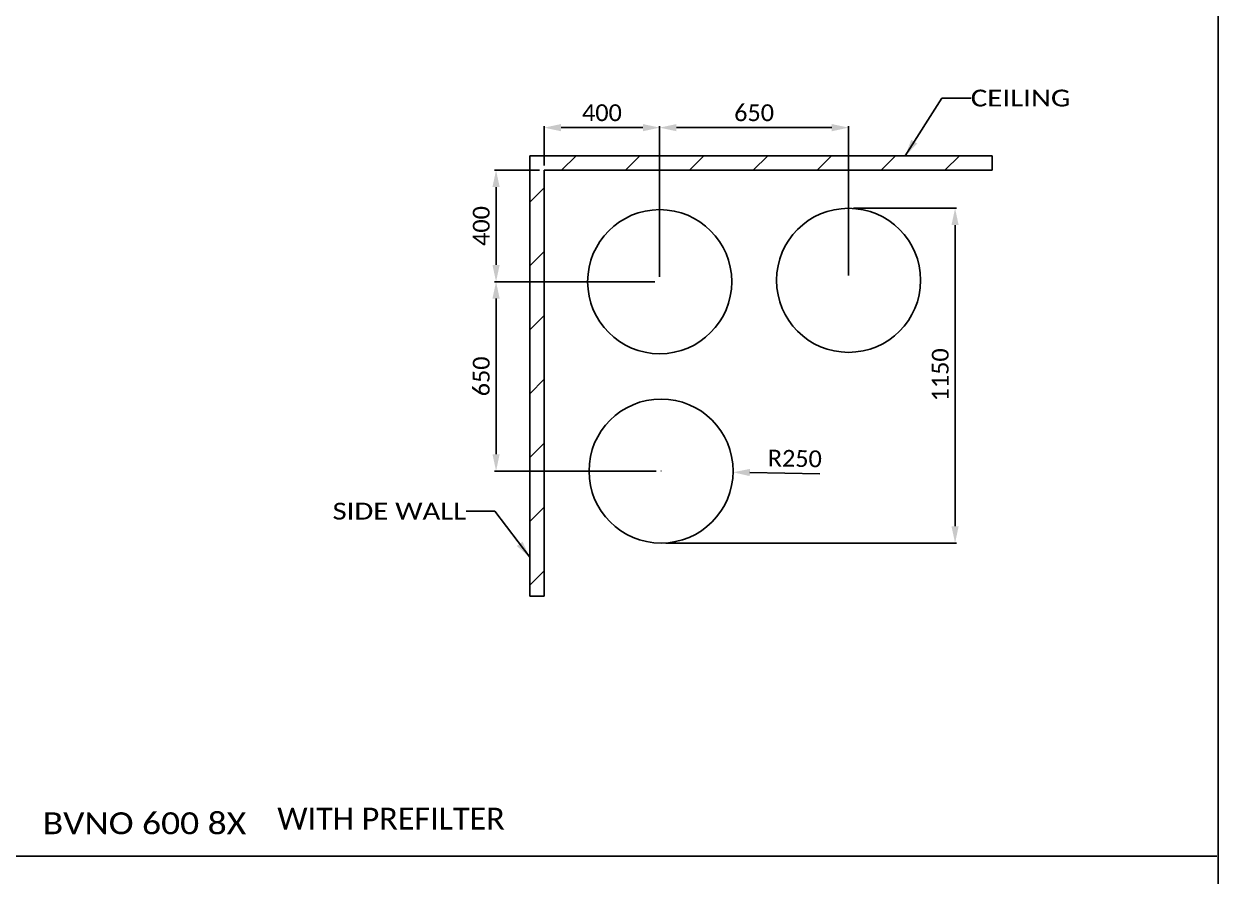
# Model space of a CAD drawing. Header units: millimetres. Extents: x 971 to 5173, y 8 to 3808.
# Drawn here: x 3930 to 5173, y 2033 to 2921 of the extents above; entities that cross this region are included whole.
import ezdxf
from ezdxf.enums import TextEntityAlignment as Align

# ---------------------------------------------------------------- set-up
doc = ezdxf.new("R2010")
doc.units = ezdxf.units.MM
doc.header["$LTSCALE"] = 115.5
doc.header["$PDMODE"] = 3
doc.header["$PDSIZE"] = 8
doc.layers.get('0').update_dxf_attribs({"linetype": 'CONTINUOUS'})
doc.layers.get('Defpoints').update_dxf_attribs({"linetype": 'CONTINUOUS'})
doc.styles.get("Standard").update_dxf_attribs({"font": 'calibri.ttf'})
doc.dimstyles.new('DIMSTYLE_1', dxfattribs={"dimtxt": 17.5, "dimasz": 17.5, "dimexe": 1.5, "dimexo": 1, "dimgap": 0.875, "dimtad": 1, "dimlfac": 0.2, "dimdsep": 46, "dimtxsty": 'Standard', "dimblk": '_FILLED', "dimblk1": '_FILLED', "dimblk2": '_FILLED', "dimcen": 0.09, "dimazin": 2, "dimtp": 0.01, "dimtm": 0.01, "dimtfac": 1, "dimtofl": 0, "dimtmove": 0, "dimatfit": 3, "dimldrblk": '_FILLED', "dimfxl": 1, "dimtolj": 1, "dimarcsym": 0})
doc.dimstyles.new('DIMSTYLE_2', dxfattribs={"dimtxt": 17.5, "dimasz": 17.5, "dimexe": 1.5, "dimexo": 1, "dimgap": 0.875, "dimtad": 1, "dimlfac": 0.2, "dimdsep": 46, "dimtxsty": 'Standard', "dimblk": '_FILLED', "dimblk1": '_FILLED', "dimblk2": '_FILLED', "dimcen": 0.09, "dimazin": 2, "dimtp": 0.01, "dimtm": 0.01, "dimtfac": 1, "dimtofl": 0, "dimtmove": 0, "dimatfit": 3, "dimldrblk": '_FILLED', "dimfxl": 1, "dimtolj": 1, "dimarcsym": 0})
doc.dimstyles.get("Standard").update_dxf_attribs({"dimtxt": 17.5, "dimasz": 17.5, "dimexe": 1.5, "dimexo": 1, "dimtad": 1, "dimdsep": 46, "dimtxsty": 'Standard', "dimblk": '_FILLED', "dimblk1": '_FILLED', "dimblk2": '_FILLED', "dimcen": 0.09, "dimazin": 2, "dimtol": 1, "dimtp": 0.01, "dimtm": 0.01, "dimtfac": 1, "dimtofl": 0, "dimtmove": 0, "dimatfit": 3, "dimldrblk": '_FILLED', "dimfxl": 1, "dimtolj": 1, "dimarcsym": 0})

# ---------------------------------------------------------------- blocks, each defined once
blk = doc.blocks.new('_FILLED')
at = {"color": 0, "linetype": 'ByBlock'}
blk.add_solid([(0, 0), (-1, 0.214), (-1, -0.214)], dxfattribs=at)
blk = doc.blocks.new('*D222')
at = {"color": 0, "linetype": 'Continuous', "lineweight": -2}
for p, q in [((4471.6, 2773.4), (4471.6, 2814.2)), ((4489.1, 2812.7), (4574.3, 2812.7)), ((4591.8, 2657.3), (4591.8, 2814.2))]:
    blk.add_line(p, q, dxfattribs=at)
at = {"layer": 'Defpoints', "color": 0}
for p in [(4591.8, 2812.7), (4471.6, 2772.4), (4591.8, 2656.3)]:
    blk.add_point(p, dxfattribs=at)
at = {"color": 0, "linetype": 'ByBlock', "lineweight": -2, "xscale": 17.5, "yscale": 17.5, "zscale": 17.5, "rotation": 180}
blk.add_blockref('_FILLED', (4471.6, 2812.7), dxfattribs=at)
at = {"color": 0, "linetype": 'ByBlock', "lineweight": -2, "xscale": 17.5, "yscale": 17.5, "zscale": 17.5}
blk.add_blockref('_FILLED', (4591.8, 2812.7), dxfattribs=at)
at = {"color": 0, "insert": (4531.7, 2837), "char_height": 17.5, "attachment_point": 2, "line_spacing_factor": 0.9}
blk.add_mtext('\\A1;\\A1;400', dxfattribs=at)
blk = doc.blocks.new('*D223')
at = {"color": 0, "linetype": 'Continuous', "lineweight": -2}
for p, q in [((4591.8, 2657.3), (4591.8, 2814.2)), ((4609.3, 2812.7), (4771, 2812.7)), ((4788.5, 2658.7), (4788.5, 2814.2))]:
    blk.add_line(p, q, dxfattribs=at)
at = {"layer": 'Defpoints', "color": 0}
for p in [(4788.5, 2812.7), (4591.8, 2656.3), (4788.5, 2657.7)]:
    blk.add_point(p, dxfattribs=at)
at = {"color": 0, "linetype": 'ByBlock', "lineweight": -2, "xscale": 17.5, "yscale": 17.5, "zscale": 17.5, "rotation": 180}
blk.add_blockref('_FILLED', (4591.8, 2812.7), dxfattribs=at)
at = {"color": 0, "linetype": 'ByBlock', "lineweight": -2, "xscale": 17.5, "yscale": 17.5, "zscale": 17.5}
blk.add_blockref('_FILLED', (4788.5, 2812.7), dxfattribs=at)
at = {"color": 0, "insert": (4690.1, 2837), "char_height": 17.5, "attachment_point": 2, "line_spacing_factor": 0.9}
blk.add_mtext('\\A1;\\A1;650', dxfattribs=at)
blk = doc.blocks.new('*D224')
at = {"color": 0, "linetype": 'Continuous', "lineweight": -2}
for p, q in [((4466.6, 2768.4), (4420, 2768.4)), ((4421.5, 2750.9), (4421.5, 2669.8)), ((4586.8, 2652.3), (4420, 2652.3))]:
    blk.add_line(p, q, dxfattribs=at)
at = {"layer": 'Defpoints', "color": 0}
for p in [(4467.6, 2768.4), (4421.5, 2652.3), (4587.8, 2652.3)]:
    blk.add_point(p, dxfattribs=at)
at = {"color": 0, "linetype": 'ByBlock', "lineweight": -2, "xscale": 17.5, "yscale": 17.5, "zscale": 17.5}
for p, rotation in [((4421.5, 2768.4), 90), ((4421.5, 2652.3), 270)]:
    blk.add_blockref('_FILLED', p, dxfattribs=dict(at, rotation=rotation))
at = {"color": 0, "insert": (4397.3, 2710.3), "char_height": 17.5, "attachment_point": 2, "rotation": 90, "line_spacing_factor": 0.9}
blk.add_mtext('\\A1;\\A1;400', dxfattribs=at)
blk = doc.blocks.new('*D225')
at = {"color": 0, "linetype": 'Continuous', "lineweight": -2}
for p, q in [((4586.8, 2652.3), (4420, 2652.3)), ((4421.5, 2472.7), (4421.5, 2634.8)), ((4588.2, 2455.2), (4420, 2455.2))]:
    blk.add_line(p, q, dxfattribs=at)
at = {"layer": 'Defpoints', "color": 0}
for p in [(4421.5, 2652.3), (4587.8, 2652.3), (4589.2, 2455.2)]:
    blk.add_point(p, dxfattribs=at)
at = {"color": 0, "linetype": 'ByBlock', "lineweight": -2, "xscale": 17.5, "yscale": 17.5, "zscale": 17.5}
for p, rotation in [((4421.5, 2652.3), 90), ((4421.5, 2455.2), 270)]:
    blk.add_blockref('_FILLED', p, dxfattribs=dict(at, rotation=rotation))
at = {"color": 0, "insert": (4397.3, 2553.7), "char_height": 17.5, "attachment_point": 2, "rotation": 90, "line_spacing_factor": 0.9}
blk.add_mtext('\\A1;\\A1;650', dxfattribs=at)
blk = doc.blocks.new('*D226')
at = {"color": 0, "linetype": 'Continuous', "lineweight": -2}
for p, q in [((4793.5, 2728.7), (4900.8, 2728.7)), ((4899.3, 2397.7), (4899.3, 2711.2)), ((4598.2, 2380.2), (4900.8, 2380.2))]:
    blk.add_line(p, q, dxfattribs=at)
at = {"layer": 'Defpoints', "color": 0}
for p in [(4792.5, 2728.7), (4899.3, 2728.7), (4597.2, 2380.2)]:
    blk.add_point(p, dxfattribs=at)
at = {"color": 0, "linetype": 'ByBlock', "lineweight": -2, "xscale": 17.5, "yscale": 17.5, "zscale": 17.5}
for p, rotation in [((4899.3, 2728.7), 90), ((4899.3, 2380.2), 270)]:
    blk.add_blockref('_FILLED', p, dxfattribs=dict(at, rotation=rotation))
at = {"color": 0, "insert": (4875.1, 2555.3), "char_height": 17.5, "attachment_point": 2, "rotation": 90, "line_spacing_factor": 0.9}
blk.add_mtext('\\A1;\\A1;1150', dxfattribs=at)
blk = doc.blocks.new('*D227')
at = {"color": 0, "linetype": 'Continuous'}
for p, q in [((4593.2, 2455.1), (4593.2, 2455.3)), ((4593.2, 2455.2), (4593.3, 2455.2))]:
    blk.add_line(p, q, dxfattribs=at)
at = {"color": 0, "linetype": 'Continuous', "lineweight": -2}
blk.add_line((4758.6, 2452.3), (4685.7, 2453.6), dxfattribs=at)
at = {"layer": 'Defpoints', "color": 0}
for p in [(4593.2, 2455.2), (4668.2, 2453.9)]:
    blk.add_point(p, dxfattribs=at)
at = {"color": 0, "linetype": 'ByBlock', "lineweight": -2, "xscale": 17.5, "yscale": 17.5, "zscale": 17.5, "rotation": 179.0223105976919}
blk.add_blockref('_FILLED', (4668.2, 2453.9), dxfattribs=at)
at = {"color": 0, "insert": (4704.5, 2477.5), "char_height": 17.5, "attachment_point": 1, "rotation": 359.0223, "line_spacing_factor": 0.9}
blk.add_mtext('\\A1;R250', dxfattribs=at)

msp = doc.modelspace()

# ---------------------------------------------------------------- hatches: boundary and pattern name
h = msp.add_hatch()
h.set_pattern_fill('ANSI31', color=0, style=0, pattern_type=2)
h.set_pattern_definition([(45, (3261.018, 2071.52), (-33.2457, 33.2457), [])])
h.paths.add_polyline_path([(4471.59243, 2324.80655), (4471.59243, 2768.35359), (4937.95629, 2768.35359), (4937.95629, 2783.35359), (4456.59243, 2783.35359), (4456.59243, 2324.80655)])

# ---------------------------------------------------------------- linework, layer by layer
at = {"color": 0, "linetype": 'Continuous'}
for p, q in [((5173.10021, 2120.13555), (5173.10021, 3808.11742)), ((4937.95629, 2783.35359), (4456.59243, 2783.35359)), ((4456.59243, 2783.35359), (4456.59243, 2324.80655)), ((4937.95629, 2768.35359), (4937.95629, 2783.35359)), ((4471.59243, 2768.35359), (4937.95629, 2768.35359)), ((4471.59243, 2324.80655), (4471.59243, 2768.35359)), ((4456.59243, 2324.80655), (4471.59243, 2324.80655)), ((5173.10021, 9.91171), (5173.10021, 2120.13555)), ((3071.62504, 2054.25258), (5171.62504, 2054.25258))]:
    msp.add_line(p, q, dxfattribs=at)
for centre in [(4591.83249, 2652.31662), (4788.46007, 2653.72883), (4593.24469, 2455.16195)]:
    msp.add_circle(centre, 75, dxfattribs=at)

# ---------------------------------------------------------------- texts
for s, height, width, p, p2 in [('CEILING', 17.5, 1.167433, (4915.64576, 2834.76812), (5019.35198, 2834.76812)), ('SIDE WALL', 17.5, 1.15941, (4251.29397, 2404.63841), (4390.34066, 2404.63841)), ('BVNO 600 8X ', 22.75, 1.090565, (3949.63616, 2077.03571), (4170.2193, 2077.03571))]:
    msp.add_text(s, height=height, dxfattribs=dict(at, width=width)).set_placement(p, p2, align=Align.FIT)
msp.add_text('WITH PREFILTER', height=22.75, dxfattribs=at).set_placement((4193.77081, 2081.87068), (4193.77081, 2081.87068), align=Align.FIT)

# ---------------------------------------------------------------- dimensions: what is measured, and where the dimension line sits
for base, p1, p2, text, picture, middle in [((4591.83249, 2812.74972), (4471.59243, 2772.35359), (4591.83249, 2656.31662), '\\A1;400', '*D222', (4531.69663, 2812.74972)), ((4788.46007, 2812.74972), (4591.83249, 2656.31662), (4788.46007, 2657.72883), '\\A1;650', '*D223', (4690.13044, 2812.74972))]:
    dim = msp.add_linear_dim(base=base, p1=p1, p2=p2, text=text, dimstyle='DIMSTYLE_1', override={"dimtxsty": 'Standard'}, dxfattribs=at)
    dim.commit()
    dim.dimension.update_dxf_attribs({"geometry": picture, "text_midpoint": middle, "dimtype": 160})
for base, p1, p2, angle, text, picture, middle in [((4421.48879, 2652.31662), (4467.59243, 2768.35359), (4587.83249, 2652.31662), 270, '\\A1;400', '*D224', (4421.48879, 2710.31928)), ((4899.3181, 2728.72883), (4597.24469, 2380.16195), (4792.46007, 2728.72883), 90, '\\A1;1150', '*D226', (4899.3181, 2555.3409)), ((4421.48879, 2652.31662), (4589.24469, 2455.16195), (4587.83249, 2652.31662), 90, '\\A1;650', '*D225', (4421.48879, 2553.72347))]:
    dim = msp.add_linear_dim(base=base, p1=p1, p2=p2, angle=angle, text=text, dimstyle='DIMSTYLE_1', override={"dimtxsty": 'Standard'}, dxfattribs=at)
    dim.commit()
    dim.dimension.update_dxf_attribs({"geometry": picture, "text_midpoint": middle, "dimtype": 160})
dim = msp.add_radius_dim(center=(4593.24469, 2455.16195), mpoint=(4668.23377, 2453.88222), text='R250', dimstyle='DIMSTYLE_2', override={"dimpost": '<>', "dimtxsty": 'Standard'}, dxfattribs=at)
dim.commit()
dim.dimension.update_dxf_attribs({"geometry": '*D227', "text_midpoint": (4731.1223, 2465.35249)})

# ---------------------------------------------------------------- leaders
for points in [[(4847.45975, 2783.35359), (4885.64576, 2843.51812), (4915.64576, 2843.51812)], [(4456.59243, 2365.37859), (4420.34066, 2413.38841), (4390.34066, 2413.38841)]]:
    msp.add_leader(points, dimstyle='Standard', override={"dimtad": 0}, dxfattribs=at)

doc.saveas('drawing.dxf')
